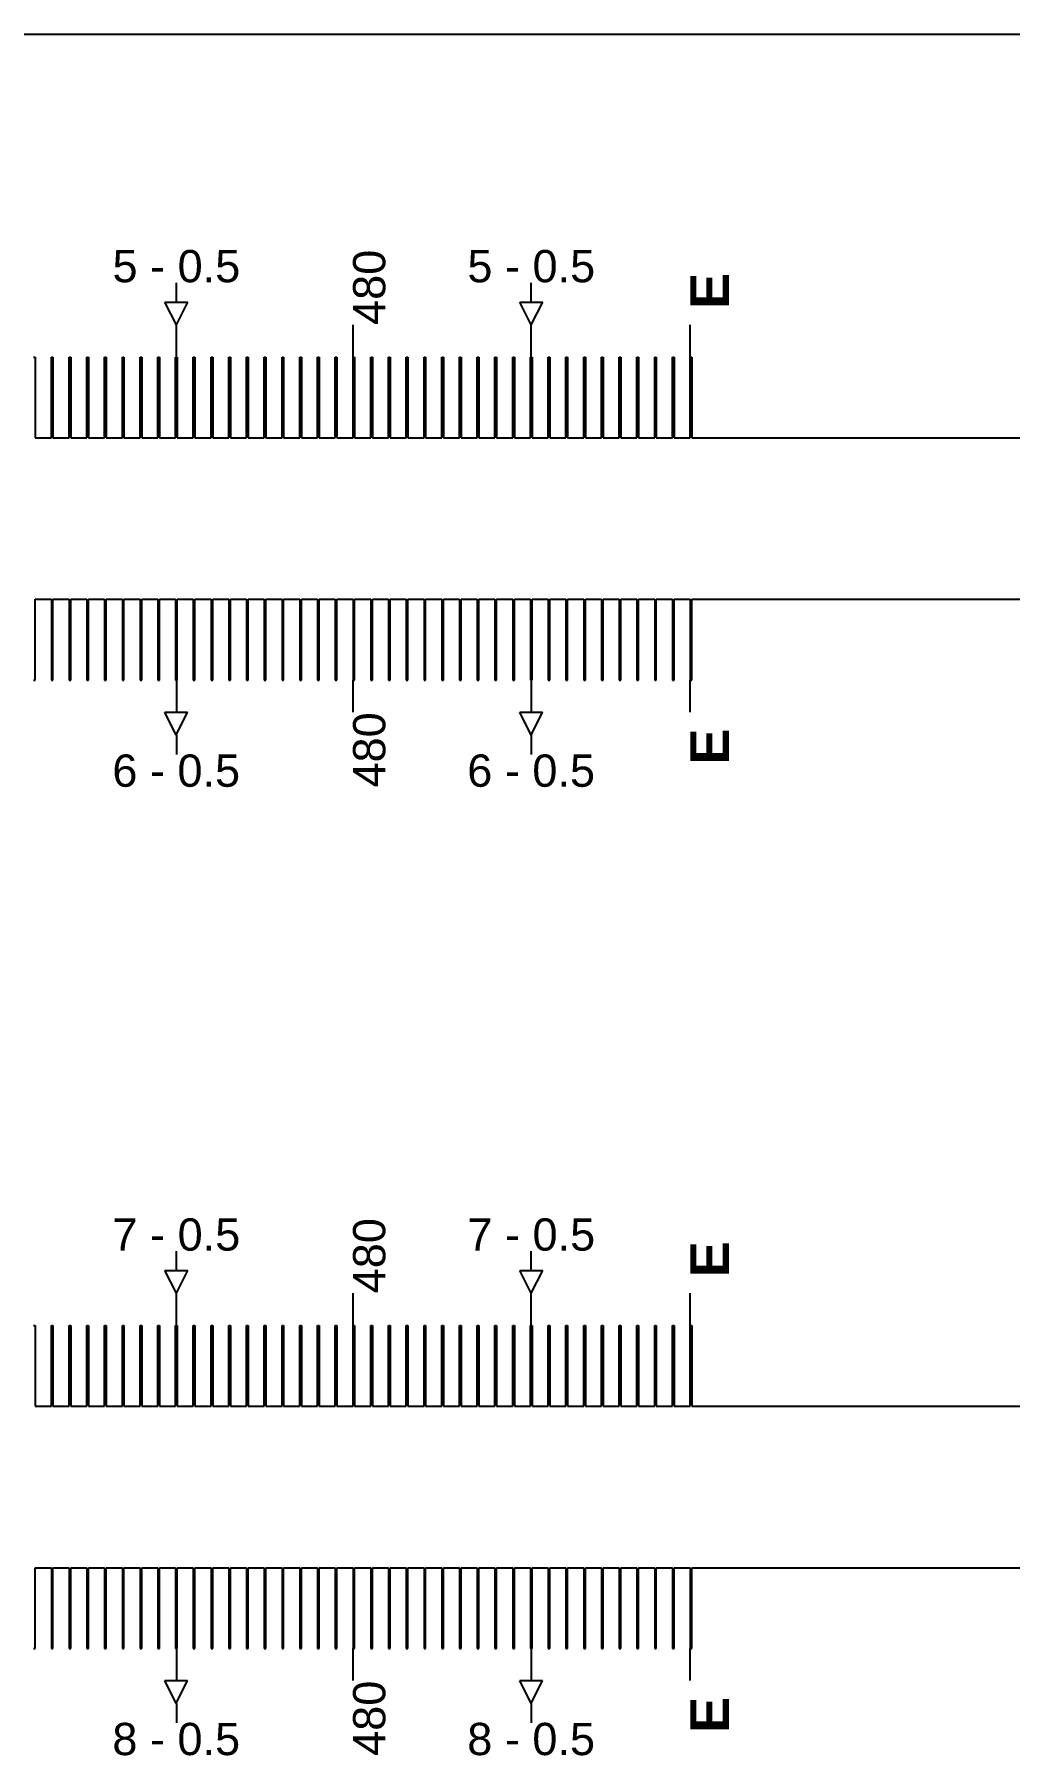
# Model space of a CAD drawing. Extents: x -119394 to 128420, y 74496 to 185496.
# Drawn here: x 43522 to 43824, y 112263 to 112796 of the extents above; entities that cross this region are included whole.
import ezdxf

# ---------------------------------------------------------------- set-up
doc = ezdxf.new("R2010")
doc.units = 13
doc.layers.add('CL - Label-1', color=120, linetype='Continuous')
doc.layers.add('CL - Label-2', color=132, linetype='Continuous')
doc.layers.add('CL - Sub-Micro', color=7, linetype='Continuous', true_color=0x47d1ff)
doc.styles.get("Standard").update_dxf_attribs({"font": 'arial.ttf'})

msp = doc.modelspace()

# ---------------------------------------------------------------- linework, layer by layer
for p, q in [((46680.29, 112795.86), (38030.29, 112795.86)), ((43565.54, 112712.94), (43565.54, 112718.94)), ((43675.54, 112712.94), (43675.54, 112718.94)), ((43565.54, 112695.86), (43565.54, 112705.86)), ((43620.29, 112695.86), (43620.29, 112705.86)), ((43675.54, 112695.86), (43675.54, 112705.86)), ((43724.79, 112695.86), (43724.79, 112705.86)), ((43565.54, 112595.86), (43565.54, 112585.86)), ((43620.29, 112585.86), (43620.29, 112595.86)), ((43675.54, 112595.86), (43675.54, 112585.86)), ((43724.79, 112585.86), (43724.79, 112595.86)), ((43565.54, 112578.79), (43565.54, 112572.79)), ((43675.54, 112578.79), (43675.54, 112572.79)), ((43565.54, 112412.94), (43565.54, 112418.94)), ((43675.54, 112412.94), (43675.54, 112418.94)), ((43565.54, 112395.86), (43565.54, 112405.86)), ((43620.29, 112395.86), (43620.29, 112405.86)), ((43675.54, 112395.86), (43675.54, 112405.86)), ((43724.79, 112395.86), (43724.79, 112405.86)), ((43565.54, 112295.86), (43565.54, 112285.86)), ((43620.29, 112285.86), (43620.29, 112295.86)), ((43675.54, 112295.86), (43675.54, 112285.86)), ((43724.79, 112285.86), (43724.79, 112295.86)), ((43565.54, 112278.79), (43565.54, 112272.79)), ((43675.54, 112278.79), (43675.54, 112272.79))]:
    msp.add_line(p, q)
at = {"layer": 'CL - Label-2'}
for p, q in [((43565.54, 112705.86), (43562, 112712.96)), ((43562, 112712.96), (43569.07, 112712.96)), ((43565.54, 112705.86), (43569.07, 112712.96)), ((43675.54, 112705.86), (43672, 112712.96)), ((43672, 112712.96), (43679.07, 112712.96)), ((43675.54, 112705.86), (43679.07, 112712.96)), ((43565.49, 112578.79), (43561.95, 112585.89)), ((43561.95, 112585.89), (43569.02, 112585.89)), ((43565.49, 112578.79), (43569.02, 112585.89)), ((43675.49, 112578.79), (43671.95, 112585.89)), ((43671.95, 112585.89), (43679.02, 112585.89)), ((43675.49, 112578.79), (43679.02, 112585.89)), ((43565.54, 112405.86), (43562, 112412.96)), ((43562, 112412.96), (43569.07, 112412.96)), ((43565.54, 112405.86), (43569.07, 112412.96)), ((43675.54, 112405.86), (43672, 112412.96)), ((43672, 112412.96), (43679.07, 112412.96)), ((43675.54, 112405.86), (43679.07, 112412.96)), ((43565.49, 112278.79), (43561.95, 112285.89)), ((43561.95, 112285.89), (43569.02, 112285.89)), ((43565.49, 112278.79), (43569.02, 112285.89)), ((43675.49, 112278.79), (43671.95, 112285.89)), ((43671.95, 112285.89), (43679.02, 112285.89)), ((43675.49, 112278.79), (43679.02, 112285.89))]:
    msp.add_line(p, q, dxfattribs=at)
at = {"layer": 'CL - Sub-Micro'}
for p, q in [((43521.29, 112695.86), (43521.79, 112695.86)), ((43521.79, 112695.86), (43521.79, 112670.86)), ((43526.79, 112670.86), (43526.79, 112695.86)), ((43526.79, 112695.86), (43527.29, 112695.86)), ((43527.29, 112695.86), (43527.29, 112670.86)), ((43532.29, 112670.86), (43532.29, 112695.86)), ((43532.29, 112695.86), (43532.79, 112695.86)), ((43532.79, 112695.86), (43532.79, 112670.86)), ((43537.79, 112670.86), (43537.79, 112695.86)), ((43537.79, 112695.86), (43538.29, 112695.86)), ((43538.29, 112695.86), (43538.29, 112670.86)), ((43543.29, 112670.86), (43543.29, 112695.86)), ((43543.29, 112695.86), (43543.79, 112695.86)), ((43543.79, 112695.86), (43543.79, 112670.86)), ((43548.79, 112670.86), (43548.79, 112695.86)), ((43548.79, 112695.86), (43549.29, 112695.86)), ((43549.29, 112695.86), (43549.29, 112670.86)), ((43554.29, 112670.86), (43554.29, 112695.86)), ((43554.29, 112695.86), (43554.79, 112695.86)), ((43554.79, 112695.86), (43554.79, 112670.86)), ((43559.79, 112670.86), (43559.79, 112695.86)), ((43559.79, 112695.86), (43560.29, 112695.86)), ((43560.29, 112695.86), (43560.29, 112670.86)), ((43565.29, 112670.86), (43565.29, 112695.86)), ((43565.29, 112695.86), (43565.79, 112695.86)), ((43565.79, 112695.86), (43565.79, 112670.86)), ((43570.79, 112670.86), (43570.79, 112695.86)), ((43570.79, 112695.86), (43571.29, 112695.86)), ((43571.29, 112695.86), (43571.29, 112670.86)), ((43576.29, 112670.86), (43576.29, 112695.86)), ((43576.29, 112695.86), (43576.79, 112695.86)), ((43576.79, 112695.86), (43576.79, 112670.86)), ((43581.79, 112670.86), (43581.79, 112695.86)), ((43581.79, 112695.86), (43582.29, 112695.86)), ((43582.29, 112695.86), (43582.29, 112670.86)), ((43587.29, 112670.86), (43587.29, 112695.86)), ((43587.29, 112695.86), (43587.79, 112695.86)), ((43587.79, 112695.86), (43587.79, 112670.86)), ((43592.79, 112670.86), (43592.79, 112695.86)), ((43592.79, 112695.86), (43593.29, 112695.86)), ((43593.29, 112695.86), (43593.29, 112670.86)), ((43598.29, 112670.86), (43598.29, 112695.86)), ((43598.29, 112695.86), (43598.79, 112695.86)), ((43598.79, 112695.86), (43598.79, 112670.86)), ((43603.79, 112670.86), (43603.79, 112695.86)), ((43603.79, 112695.86), (43604.29, 112695.86)), ((43604.29, 112695.86), (43604.29, 112670.86)), ((43609.29, 112670.86), (43609.29, 112695.86)), ((43609.29, 112695.86), (43609.79, 112695.86)), ((43609.79, 112695.86), (43609.79, 112670.86)), ((43614.79, 112670.86), (43614.79, 112695.86)), ((43614.79, 112695.86), (43615.29, 112695.86)), ((43615.29, 112695.86), (43615.29, 112670.86)), ((43620.29, 112670.86), (43620.29, 112695.86)), ((43620.29, 112695.86), (43620.79, 112695.86)), ((43620.79, 112695.86), (43620.79, 112670.86)), ((43625.79, 112670.86), (43625.79, 112695.86)), ((43625.79, 112695.86), (43626.29, 112695.86)), ((43626.29, 112695.86), (43626.29, 112670.86)), ((43631.29, 112670.86), (43631.29, 112695.86)), ((43631.29, 112695.86), (43631.79, 112695.86)), ((43631.79, 112695.86), (43631.79, 112670.86)), ((43636.79, 112670.86), (43636.79, 112695.86)), ((43636.79, 112695.86), (43637.29, 112695.86)), ((43637.29, 112695.86), (43637.29, 112670.86)), ((43642.29, 112670.86), (43642.29, 112695.86)), ((43642.29, 112695.86), (43642.79, 112695.86)), ((43642.79, 112695.86), (43642.79, 112670.86)), ((43647.79, 112670.86), (43647.79, 112695.86)), ((43647.79, 112695.86), (43648.29, 112695.86)), ((43648.29, 112695.86), (43648.29, 112670.86)), ((43653.29, 112670.86), (43653.29, 112695.86)), ((43653.29, 112695.86), (43653.79, 112695.86)), ((43653.79, 112695.86), (43653.79, 112670.86)), ((43658.79, 112670.86), (43658.79, 112695.86)), ((43658.79, 112695.86), (43659.29, 112695.86)), ((43659.29, 112695.86), (43659.29, 112670.86)), ((43664.29, 112670.86), (43664.29, 112695.86)), ((43664.29, 112695.86), (43664.79, 112695.86)), ((43664.79, 112695.86), (43664.79, 112670.86)), ((43669.79, 112670.86), (43669.79, 112695.86)), ((43669.79, 112695.86), (43670.29, 112695.86)), ((43670.29, 112695.86), (43670.29, 112670.86)), ((43675.29, 112670.86), (43675.29, 112695.86)), ((43675.29, 112695.86), (43675.79, 112695.86)), ((43675.79, 112695.86), (43675.79, 112670.86)), ((43680.79, 112670.86), (43680.79, 112695.86)), ((43680.79, 112695.86), (43681.29, 112695.86)), ((43681.29, 112695.86), (43681.29, 112670.86)), ((43686.29, 112670.86), (43686.29, 112695.86)), ((43686.29, 112695.86), (43686.79, 112695.86)), ((43686.79, 112695.86), (43686.79, 112670.86)), ((43691.79, 112670.86), (43691.79, 112695.86)), ((43691.79, 112695.86), (43692.29, 112695.86)), ((43692.29, 112695.86), (43692.29, 112670.86)), ((43697.29, 112670.86), (43697.29, 112695.86)), ((43697.29, 112695.86), (43697.79, 112695.86)), ((43697.79, 112695.86), (43697.79, 112670.86)), ((43702.79, 112670.86), (43702.79, 112695.86)), ((43702.79, 112695.86), (43703.29, 112695.86)), ((43703.29, 112695.86), (43703.29, 112670.86)), ((43708.29, 112670.86), (43708.29, 112695.86)), ((43708.29, 112695.86), (43708.79, 112695.86)), ((43708.79, 112695.86), (43708.79, 112670.86)), ((43713.79, 112670.86), (43713.79, 112695.86)), ((43713.79, 112695.86), (43714.29, 112695.86)), ((43714.29, 112695.86), (43714.29, 112670.86)), ((43719.29, 112670.86), (43719.29, 112695.86)), ((43719.29, 112695.86), (43719.79, 112695.86)), ((43719.79, 112695.86), (43719.79, 112670.86)), ((43724.79, 112670.86), (43724.79, 112695.86)), ((43724.79, 112695.86), (43725.29, 112695.86)), ((43725.29, 112695.86), (43725.29, 112670.86)), ((43521.79, 112670.86), (43526.79, 112670.86)), ((43527.29, 112670.86), (43532.29, 112670.86)), ((43532.79, 112670.86), (43537.79, 112670.86)), ((43538.29, 112670.86), (43543.29, 112670.86)), ((43543.79, 112670.86), (43548.79, 112670.86)), ((43549.29, 112670.86), (43554.29, 112670.86)), ((43554.79, 112670.86), (43559.79, 112670.86)), ((43560.29, 112670.86), (43565.29, 112670.86)), ((43565.79, 112670.86), (43570.79, 112670.86)), ((43571.29, 112670.86), (43576.29, 112670.86)), ((43576.79, 112670.86), (43581.79, 112670.86)), ((43582.29, 112670.86), (43587.29, 112670.86)), ((43587.79, 112670.86), (43592.79, 112670.86)), ((43593.29, 112670.86), (43598.29, 112670.86)), ((43598.79, 112670.86), (43603.79, 112670.86)), ((43604.29, 112670.86), (43609.29, 112670.86)), ((43609.79, 112670.86), (43614.79, 112670.86)), ((43615.29, 112670.86), (43620.29, 112670.86)), ((43620.79, 112670.86), (43625.79, 112670.86)), ((43626.29, 112670.86), (43631.29, 112670.86)), ((43631.79, 112670.86), (43636.79, 112670.86)), ((43637.29, 112670.86), (43642.29, 112670.86)), ((43642.79, 112670.86), (43647.79, 112670.86)), ((43648.29, 112670.86), (43653.29, 112670.86)), ((43653.79, 112670.86), (43658.79, 112670.86)), ((43659.29, 112670.86), (43664.29, 112670.86)), ((43664.79, 112670.86), (43669.79, 112670.86)), ((43670.29, 112670.86), (43675.29, 112670.86)), ((43675.79, 112670.86), (43680.79, 112670.86)), ((43681.29, 112670.86), (43686.29, 112670.86)), ((43686.79, 112670.86), (43691.79, 112670.86)), ((43692.29, 112670.86), (43697.29, 112670.86)), ((43697.79, 112670.86), (43702.79, 112670.86)), ((43703.29, 112670.86), (43708.29, 112670.86)), ((43708.79, 112670.86), (43713.79, 112670.86)), ((43714.29, 112670.86), (43719.29, 112670.86)), ((43719.79, 112670.86), (43724.79, 112670.86)), ((43725.29, 112670.86), (43730.29, 112670.86)), ((43730.29, 112670.86), (43830.29, 112670.86)), ((43521.79, 112595.86), (43521.79, 112620.86)), ((43521.79, 112620.86), (43526.79, 112620.86)), ((43526.79, 112620.86), (43526.79, 112595.86)), ((43527.29, 112595.86), (43527.29, 112620.86)), ((43527.29, 112620.86), (43532.29, 112620.86)), ((43532.29, 112620.86), (43532.29, 112595.86)), ((43532.79, 112595.86), (43532.79, 112620.86)), ((43532.79, 112620.86), (43537.79, 112620.86)), ((43537.79, 112620.86), (43537.79, 112595.86)), ((43538.29, 112595.86), (43538.29, 112620.86)), ((43538.29, 112620.86), (43543.29, 112620.86)), ((43543.29, 112620.86), (43543.29, 112595.86)), ((43543.79, 112595.86), (43543.79, 112620.86)), ((43543.79, 112620.86), (43548.79, 112620.86)), ((43548.79, 112620.86), (43548.79, 112595.86)), ((43549.29, 112595.86), (43549.29, 112620.86)), ((43549.29, 112620.86), (43554.29, 112620.86)), ((43554.29, 112620.86), (43554.29, 112595.86)), ((43554.79, 112595.86), (43554.79, 112620.86)), ((43554.79, 112620.86), (43559.79, 112620.86)), ((43559.79, 112620.86), (43559.79, 112595.86)), ((43560.29, 112595.86), (43560.29, 112620.86)), ((43560.29, 112620.86), (43565.29, 112620.86)), ((43565.29, 112620.86), (43565.29, 112595.86)), ((43565.79, 112595.86), (43565.79, 112620.86)), ((43565.79, 112620.86), (43570.79, 112620.86)), ((43570.79, 112620.86), (43570.79, 112595.86)), ((43571.29, 112595.86), (43571.29, 112620.86)), ((43571.29, 112620.86), (43576.29, 112620.86)), ((43576.29, 112620.86), (43576.29, 112595.86)), ((43576.79, 112595.86), (43576.79, 112620.86)), ((43576.79, 112620.86), (43581.79, 112620.86)), ((43581.79, 112620.86), (43581.79, 112595.86)), ((43582.29, 112595.86), (43582.29, 112620.86)), ((43582.29, 112620.86), (43587.29, 112620.86)), ((43587.29, 112620.86), (43587.29, 112595.86)), ((43587.79, 112595.86), (43587.79, 112620.86)), ((43587.79, 112620.86), (43592.79, 112620.86)), ((43592.79, 112620.86), (43592.79, 112595.86)), ((43593.29, 112595.86), (43593.29, 112620.86)), ((43593.29, 112620.86), (43598.29, 112620.86)), ((43598.29, 112620.86), (43598.29, 112595.86)), ((43598.79, 112595.86), (43598.79, 112620.86)), ((43598.79, 112620.86), (43603.79, 112620.86)), ((43603.79, 112620.86), (43603.79, 112595.86)), ((43604.29, 112595.86), (43604.29, 112620.86)), ((43604.29, 112620.86), (43609.29, 112620.86)), ((43609.29, 112620.86), (43609.29, 112595.86)), ((43609.79, 112595.86), (43609.79, 112620.86)), ((43609.79, 112620.86), (43614.79, 112620.86)), ((43614.79, 112620.86), (43614.79, 112595.86)), ((43615.29, 112595.86), (43615.29, 112620.86)), ((43615.29, 112620.86), (43620.29, 112620.86)), ((43620.29, 112620.86), (43620.29, 112595.86)), ((43620.79, 112595.86), (43620.79, 112620.86)), ((43620.79, 112620.86), (43625.79, 112620.86)), ((43625.79, 112620.86), (43625.79, 112595.86)), ((43626.29, 112595.86), (43626.29, 112620.86)), ((43626.29, 112620.86), (43631.29, 112620.86)), ((43631.29, 112620.86), (43631.29, 112595.86)), ((43631.79, 112595.86), (43631.79, 112620.86)), ((43631.79, 112620.86), (43636.79, 112620.86)), ((43636.79, 112620.86), (43636.79, 112595.86)), ((43637.29, 112595.86), (43637.29, 112620.86)), ((43637.29, 112620.86), (43642.29, 112620.86)), ((43642.29, 112620.86), (43642.29, 112595.86)), ((43642.79, 112595.86), (43642.79, 112620.86)), ((43642.79, 112620.86), (43647.79, 112620.86)), ((43647.79, 112620.86), (43647.79, 112595.86)), ((43648.29, 112595.86), (43648.29, 112620.86)), ((43648.29, 112620.86), (43653.29, 112620.86)), ((43653.29, 112620.86), (43653.29, 112595.86)), ((43653.79, 112595.86), (43653.79, 112620.86)), ((43653.79, 112620.86), (43658.79, 112620.86)), ((43658.79, 112620.86), (43658.79, 112595.86)), ((43659.29, 112595.86), (43659.29, 112620.86)), ((43659.29, 112620.86), (43664.29, 112620.86)), ((43664.29, 112620.86), (43664.29, 112595.86)), ((43664.79, 112595.86), (43664.79, 112620.86)), ((43664.79, 112620.86), (43669.79, 112620.86)), ((43669.79, 112620.86), (43669.79, 112595.86)), ((43670.29, 112595.86), (43670.29, 112620.86)), ((43670.29, 112620.86), (43675.29, 112620.86)), ((43675.29, 112620.86), (43675.29, 112595.86)), ((43675.79, 112595.86), (43675.79, 112620.86)), ((43675.79, 112620.86), (43680.79, 112620.86)), ((43680.79, 112620.86), (43680.79, 112595.86)), ((43681.29, 112595.86), (43681.29, 112620.86)), ((43681.29, 112620.86), (43686.29, 112620.86)), ((43686.29, 112620.86), (43686.29, 112595.86)), ((43686.79, 112595.86), (43686.79, 112620.86)), ((43686.79, 112620.86), (43691.79, 112620.86)), ((43691.79, 112620.86), (43691.79, 112595.86)), ((43692.29, 112595.86), (43692.29, 112620.86)), ((43692.29, 112620.86), (43697.29, 112620.86)), ((43697.29, 112620.86), (43697.29, 112595.86)), ((43697.79, 112595.86), (43697.79, 112620.86)), ((43697.79, 112620.86), (43702.79, 112620.86)), ((43702.79, 112620.86), (43702.79, 112595.86)), ((43703.29, 112595.86), (43703.29, 112620.86)), ((43703.29, 112620.86), (43708.29, 112620.86)), ((43708.29, 112620.86), (43708.29, 112595.86)), ((43708.79, 112595.86), (43708.79, 112620.86)), ((43708.79, 112620.86), (43713.79, 112620.86)), ((43713.79, 112620.86), (43713.79, 112595.86)), ((43714.29, 112595.86), (43714.29, 112620.86)), ((43714.29, 112620.86), (43719.29, 112620.86)), ((43719.29, 112620.86), (43719.29, 112595.86)), ((43719.79, 112595.86), (43719.79, 112620.86)), ((43719.79, 112620.86), (43724.79, 112620.86)), ((43724.79, 112620.86), (43724.79, 112595.86)), ((43725.29, 112595.86), (43725.29, 112620.86)), ((43725.29, 112620.86), (43730.29, 112620.86)), ((43730.29, 112620.86), (43830.29, 112620.86)), ((43521.29, 112595.86), (43521.79, 112595.86)), ((43526.79, 112595.86), (43527.29, 112595.86)), ((43532.29, 112595.86), (43532.79, 112595.86)), ((43537.79, 112595.86), (43538.29, 112595.86)), ((43543.29, 112595.86), (43543.79, 112595.86)), ((43548.79, 112595.86), (43549.29, 112595.86)), ((43554.29, 112595.86), (43554.79, 112595.86)), ((43559.79, 112595.86), (43560.29, 112595.86)), ((43565.29, 112595.86), (43565.79, 112595.86)), ((43570.79, 112595.86), (43571.29, 112595.86)), ((43576.29, 112595.86), (43576.79, 112595.86)), ((43581.79, 112595.86), (43582.29, 112595.86)), ((43587.29, 112595.86), (43587.79, 112595.86)), ((43592.79, 112595.86), (43593.29, 112595.86)), ((43598.29, 112595.86), (43598.79, 112595.86)), ((43603.79, 112595.86), (43604.29, 112595.86)), ((43609.29, 112595.86), (43609.79, 112595.86)), ((43614.79, 112595.86), (43615.29, 112595.86)), ((43620.29, 112595.86), (43620.79, 112595.86)), ((43625.79, 112595.86), (43626.29, 112595.86)), ((43631.29, 112595.86), (43631.79, 112595.86)), ((43636.79, 112595.86), (43637.29, 112595.86)), ((43642.29, 112595.86), (43642.79, 112595.86)), ((43647.79, 112595.86), (43648.29, 112595.86)), ((43653.29, 112595.86), (43653.79, 112595.86)), ((43658.79, 112595.86), (43659.29, 112595.86)), ((43664.29, 112595.86), (43664.79, 112595.86)), ((43669.79, 112595.86), (43670.29, 112595.86)), ((43675.29, 112595.86), (43675.79, 112595.86)), ((43680.79, 112595.86), (43681.29, 112595.86)), ((43686.29, 112595.86), (43686.79, 112595.86)), ((43691.79, 112595.86), (43692.29, 112595.86)), ((43697.29, 112595.86), (43697.79, 112595.86)), ((43702.79, 112595.86), (43703.29, 112595.86)), ((43708.29, 112595.86), (43708.79, 112595.86)), ((43713.79, 112595.86), (43714.29, 112595.86)), ((43719.29, 112595.86), (43719.79, 112595.86)), ((43724.79, 112595.86), (43725.29, 112595.86)), ((43521.29, 112395.86), (43521.79, 112395.86)), ((43521.79, 112395.86), (43521.79, 112370.86)), ((43526.79, 112370.86), (43526.79, 112395.86)), ((43526.79, 112395.86), (43527.29, 112395.86)), ((43527.29, 112395.86), (43527.29, 112370.86)), ((43532.29, 112370.86), (43532.29, 112395.86)), ((43532.29, 112395.86), (43532.79, 112395.86)), ((43532.79, 112395.86), (43532.79, 112370.86)), ((43537.79, 112370.86), (43537.79, 112395.86)), ((43537.79, 112395.86), (43538.29, 112395.86)), ((43538.29, 112395.86), (43538.29, 112370.86)), ((43543.29, 112370.86), (43543.29, 112395.86)), ((43543.29, 112395.86), (43543.79, 112395.86)), ((43543.79, 112395.86), (43543.79, 112370.86)), ((43548.79, 112370.86), (43548.79, 112395.86)), ((43548.79, 112395.86), (43549.29, 112395.86)), ((43549.29, 112395.86), (43549.29, 112370.86)), ((43554.29, 112370.86), (43554.29, 112395.86)), ((43554.29, 112395.86), (43554.79, 112395.86)), ((43554.79, 112395.86), (43554.79, 112370.86)), ((43559.79, 112370.86), (43559.79, 112395.86)), ((43559.79, 112395.86), (43560.29, 112395.86)), ((43560.29, 112395.86), (43560.29, 112370.86)), ((43565.29, 112370.86), (43565.29, 112395.86)), ((43565.29, 112395.86), (43565.79, 112395.86)), ((43565.79, 112395.86), (43565.79, 112370.86)), ((43570.79, 112370.86), (43570.79, 112395.86)), ((43570.79, 112395.86), (43571.29, 112395.86)), ((43571.29, 112395.86), (43571.29, 112370.86)), ((43576.29, 112370.86), (43576.29, 112395.86)), ((43576.29, 112395.86), (43576.79, 112395.86)), ((43576.79, 112395.86), (43576.79, 112370.86)), ((43581.79, 112370.86), (43581.79, 112395.86)), ((43581.79, 112395.86), (43582.29, 112395.86)), ((43582.29, 112395.86), (43582.29, 112370.86)), ((43587.29, 112370.86), (43587.29, 112395.86)), ((43587.29, 112395.86), (43587.79, 112395.86)), ((43587.79, 112395.86), (43587.79, 112370.86)), ((43592.79, 112370.86), (43592.79, 112395.86)), ((43592.79, 112395.86), (43593.29, 112395.86)), ((43593.29, 112395.86), (43593.29, 112370.86)), ((43598.29, 112370.86), (43598.29, 112395.86)), ((43598.29, 112395.86), (43598.79, 112395.86)), ((43598.79, 112395.86), (43598.79, 112370.86)), ((43603.79, 112370.86), (43603.79, 112395.86)), ((43603.79, 112395.86), (43604.29, 112395.86)), ((43604.29, 112395.86), (43604.29, 112370.86)), ((43609.29, 112370.86), (43609.29, 112395.86)), ((43609.29, 112395.86), (43609.79, 112395.86)), ((43609.79, 112395.86), (43609.79, 112370.86)), ((43614.79, 112370.86), (43614.79, 112395.86)), ((43614.79, 112395.86), (43615.29, 112395.86)), ((43615.29, 112395.86), (43615.29, 112370.86)), ((43620.29, 112370.86), (43620.29, 112395.86)), ((43620.29, 112395.86), (43620.79, 112395.86)), ((43620.79, 112395.86), (43620.79, 112370.86)), ((43625.79, 112370.86), (43625.79, 112395.86)), ((43625.79, 112395.86), (43626.29, 112395.86)), ((43626.29, 112395.86), (43626.29, 112370.86)), ((43631.29, 112370.86), (43631.29, 112395.86)), ((43631.29, 112395.86), (43631.79, 112395.86)), ((43631.79, 112395.86), (43631.79, 112370.86)), ((43636.79, 112370.86), (43636.79, 112395.86)), ((43636.79, 112395.86), (43637.29, 112395.86)), ((43637.29, 112395.86), (43637.29, 112370.86)), ((43642.29, 112370.86), (43642.29, 112395.86)), ((43642.29, 112395.86), (43642.79, 112395.86)), ((43642.79, 112395.86), (43642.79, 112370.86)), ((43647.79, 112370.86), (43647.79, 112395.86)), ((43647.79, 112395.86), (43648.29, 112395.86)), ((43648.29, 112395.86), (43648.29, 112370.86)), ((43653.29, 112370.86), (43653.29, 112395.86)), ((43653.29, 112395.86), (43653.79, 112395.86)), ((43653.79, 112395.86), (43653.79, 112370.86)), ((43658.79, 112370.86), (43658.79, 112395.86)), ((43658.79, 112395.86), (43659.29, 112395.86)), ((43659.29, 112395.86), (43659.29, 112370.86)), ((43664.29, 112370.86), (43664.29, 112395.86)), ((43664.29, 112395.86), (43664.79, 112395.86)), ((43664.79, 112395.86), (43664.79, 112370.86)), ((43669.79, 112370.86), (43669.79, 112395.86)), ((43669.79, 112395.86), (43670.29, 112395.86)), ((43670.29, 112395.86), (43670.29, 112370.86)), ((43675.29, 112370.86), (43675.29, 112395.86)), ((43675.29, 112395.86), (43675.79, 112395.86)), ((43675.79, 112395.86), (43675.79, 112370.86)), ((43680.79, 112370.86), (43680.79, 112395.86)), ((43680.79, 112395.86), (43681.29, 112395.86)), ((43681.29, 112395.86), (43681.29, 112370.86)), ((43686.29, 112370.86), (43686.29, 112395.86)), ((43686.29, 112395.86), (43686.79, 112395.86)), ((43686.79, 112395.86), (43686.79, 112370.86)), ((43691.79, 112370.86), (43691.79, 112395.86)), ((43691.79, 112395.86), (43692.29, 112395.86)), ((43692.29, 112395.86), (43692.29, 112370.86)), ((43697.29, 112370.86), (43697.29, 112395.86)), ((43697.29, 112395.86), (43697.79, 112395.86)), ((43697.79, 112395.86), (43697.79, 112370.86)), ((43702.79, 112370.86), (43702.79, 112395.86)), ((43702.79, 112395.86), (43703.29, 112395.86)), ((43703.29, 112395.86), (43703.29, 112370.86)), ((43708.29, 112370.86), (43708.29, 112395.86)), ((43708.29, 112395.86), (43708.79, 112395.86)), ((43708.79, 112395.86), (43708.79, 112370.86)), ((43713.79, 112370.86), (43713.79, 112395.86)), ((43713.79, 112395.86), (43714.29, 112395.86)), ((43714.29, 112395.86), (43714.29, 112370.86)), ((43719.29, 112370.86), (43719.29, 112395.86)), ((43719.29, 112395.86), (43719.79, 112395.86)), ((43719.79, 112395.86), (43719.79, 112370.86)), ((43724.79, 112370.86), (43724.79, 112395.86)), ((43724.79, 112395.86), (43725.29, 112395.86)), ((43725.29, 112395.86), (43725.29, 112370.86)), ((43521.79, 112370.86), (43526.79, 112370.86)), ((43527.29, 112370.86), (43532.29, 112370.86)), ((43532.79, 112370.86), (43537.79, 112370.86)), ((43538.29, 112370.86), (43543.29, 112370.86)), ((43543.79, 112370.86), (43548.79, 112370.86)), ((43549.29, 112370.86), (43554.29, 112370.86)), ((43554.79, 112370.86), (43559.79, 112370.86)), ((43560.29, 112370.86), (43565.29, 112370.86)), ((43565.79, 112370.86), (43570.79, 112370.86)), ((43571.29, 112370.86), (43576.29, 112370.86)), ((43576.79, 112370.86), (43581.79, 112370.86)), ((43582.29, 112370.86), (43587.29, 112370.86)), ((43587.79, 112370.86), (43592.79, 112370.86)), ((43593.29, 112370.86), (43598.29, 112370.86)), ((43598.79, 112370.86), (43603.79, 112370.86)), ((43604.29, 112370.86), (43609.29, 112370.86)), ((43609.79, 112370.86), (43614.79, 112370.86)), ((43615.29, 112370.86), (43620.29, 112370.86)), ((43620.79, 112370.86), (43625.79, 112370.86)), ((43626.29, 112370.86), (43631.29, 112370.86)), ((43631.79, 112370.86), (43636.79, 112370.86)), ((43637.29, 112370.86), (43642.29, 112370.86)), ((43642.79, 112370.86), (43647.79, 112370.86)), ((43648.29, 112370.86), (43653.29, 112370.86)), ((43653.79, 112370.86), (43658.79, 112370.86)), ((43659.29, 112370.86), (43664.29, 112370.86)), ((43664.79, 112370.86), (43669.79, 112370.86)), ((43670.29, 112370.86), (43675.29, 112370.86)), ((43675.79, 112370.86), (43680.79, 112370.86)), ((43681.29, 112370.86), (43686.29, 112370.86)), ((43686.79, 112370.86), (43691.79, 112370.86)), ((43692.29, 112370.86), (43697.29, 112370.86)), ((43697.79, 112370.86), (43702.79, 112370.86)), ((43703.29, 112370.86), (43708.29, 112370.86)), ((43708.79, 112370.86), (43713.79, 112370.86)), ((43714.29, 112370.86), (43719.29, 112370.86)), ((43719.79, 112370.86), (43724.79, 112370.86)), ((43725.29, 112370.86), (43730.29, 112370.86)), ((43730.29, 112370.86), (43830.29, 112370.86)), ((43521.79, 112295.86), (43521.79, 112320.86)), ((43521.79, 112320.86), (43526.79, 112320.86)), ((43526.79, 112320.86), (43526.79, 112295.86)), ((43527.29, 112295.86), (43527.29, 112320.86)), ((43527.29, 112320.86), (43532.29, 112320.86)), ((43532.29, 112320.86), (43532.29, 112295.86)), ((43532.79, 112295.86), (43532.79, 112320.86)), ((43532.79, 112320.86), (43537.79, 112320.86)), ((43537.79, 112320.86), (43537.79, 112295.86)), ((43538.29, 112295.86), (43538.29, 112320.86)), ((43538.29, 112320.86), (43543.29, 112320.86)), ((43543.29, 112320.86), (43543.29, 112295.86)), ((43543.79, 112295.86), (43543.79, 112320.86)), ((43543.79, 112320.86), (43548.79, 112320.86)), ((43548.79, 112320.86), (43548.79, 112295.86)), ((43549.29, 112295.86), (43549.29, 112320.86)), ((43549.29, 112320.86), (43554.29, 112320.86)), ((43554.29, 112320.86), (43554.29, 112295.86)), ((43554.79, 112295.86), (43554.79, 112320.86)), ((43554.79, 112320.86), (43559.79, 112320.86)), ((43559.79, 112320.86), (43559.79, 112295.86)), ((43560.29, 112295.86), (43560.29, 112320.86)), ((43560.29, 112320.86), (43565.29, 112320.86)), ((43565.29, 112320.86), (43565.29, 112295.86)), ((43565.79, 112295.86), (43565.79, 112320.86)), ((43565.79, 112320.86), (43570.79, 112320.86)), ((43570.79, 112320.86), (43570.79, 112295.86)), ((43571.29, 112295.86), (43571.29, 112320.86)), ((43571.29, 112320.86), (43576.29, 112320.86)), ((43576.29, 112320.86), (43576.29, 112295.86)), ((43576.79, 112295.86), (43576.79, 112320.86)), ((43576.79, 112320.86), (43581.79, 112320.86)), ((43581.79, 112320.86), (43581.79, 112295.86)), ((43582.29, 112295.86), (43582.29, 112320.86)), ((43582.29, 112320.86), (43587.29, 112320.86)), ((43587.29, 112320.86), (43587.29, 112295.86)), ((43587.79, 112295.86), (43587.79, 112320.86)), ((43587.79, 112320.86), (43592.79, 112320.86)), ((43592.79, 112320.86), (43592.79, 112295.86)), ((43593.29, 112295.86), (43593.29, 112320.86)), ((43593.29, 112320.86), (43598.29, 112320.86)), ((43598.29, 112320.86), (43598.29, 112295.86)), ((43598.79, 112295.86), (43598.79, 112320.86)), ((43598.79, 112320.86), (43603.79, 112320.86)), ((43603.79, 112320.86), (43603.79, 112295.86)), ((43604.29, 112295.86), (43604.29, 112320.86)), ((43604.29, 112320.86), (43609.29, 112320.86)), ((43609.29, 112320.86), (43609.29, 112295.86)), ((43609.79, 112295.86), (43609.79, 112320.86)), ((43609.79, 112320.86), (43614.79, 112320.86)), ((43614.79, 112320.86), (43614.79, 112295.86)), ((43615.29, 112295.86), (43615.29, 112320.86)), ((43615.29, 112320.86), (43620.29, 112320.86)), ((43620.29, 112320.86), (43620.29, 112295.86)), ((43620.79, 112295.86), (43620.79, 112320.86)), ((43620.79, 112320.86), (43625.79, 112320.86)), ((43625.79, 112320.86), (43625.79, 112295.86)), ((43626.29, 112295.86), (43626.29, 112320.86)), ((43626.29, 112320.86), (43631.29, 112320.86)), ((43631.29, 112320.86), (43631.29, 112295.86)), ((43631.79, 112295.86), (43631.79, 112320.86)), ((43631.79, 112320.86), (43636.79, 112320.86)), ((43636.79, 112320.86), (43636.79, 112295.86)), ((43637.29, 112295.86), (43637.29, 112320.86)), ((43637.29, 112320.86), (43642.29, 112320.86)), ((43642.29, 112320.86), (43642.29, 112295.86)), ((43642.79, 112295.86), (43642.79, 112320.86)), ((43642.79, 112320.86), (43647.79, 112320.86)), ((43647.79, 112320.86), (43647.79, 112295.86)), ((43648.29, 112295.86), (43648.29, 112320.86)), ((43648.29, 112320.86), (43653.29, 112320.86)), ((43653.29, 112320.86), (43653.29, 112295.86)), ((43653.79, 112295.86), (43653.79, 112320.86)), ((43653.79, 112320.86), (43658.79, 112320.86)), ((43658.79, 112320.86), (43658.79, 112295.86)), ((43659.29, 112295.86), (43659.29, 112320.86)), ((43659.29, 112320.86), (43664.29, 112320.86)), ((43664.29, 112320.86), (43664.29, 112295.86)), ((43664.79, 112295.86), (43664.79, 112320.86)), ((43664.79, 112320.86), (43669.79, 112320.86)), ((43669.79, 112320.86), (43669.79, 112295.86)), ((43670.29, 112295.86), (43670.29, 112320.86)), ((43670.29, 112320.86), (43675.29, 112320.86)), ((43675.29, 112320.86), (43675.29, 112295.86)), ((43675.79, 112295.86), (43675.79, 112320.86)), ((43675.79, 112320.86), (43680.79, 112320.86)), ((43680.79, 112320.86), (43680.79, 112295.86)), ((43681.29, 112295.86), (43681.29, 112320.86)), ((43681.29, 112320.86), (43686.29, 112320.86)), ((43686.29, 112320.86), (43686.29, 112295.86)), ((43686.79, 112295.86), (43686.79, 112320.86)), ((43686.79, 112320.86), (43691.79, 112320.86)), ((43691.79, 112320.86), (43691.79, 112295.86)), ((43692.29, 112295.86), (43692.29, 112320.86)), ((43692.29, 112320.86), (43697.29, 112320.86)), ((43697.29, 112320.86), (43697.29, 112295.86)), ((43697.79, 112295.86), (43697.79, 112320.86)), ((43697.79, 112320.86), (43702.79, 112320.86)), ((43702.79, 112320.86), (43702.79, 112295.86)), ((43703.29, 112295.86), (43703.29, 112320.86)), ((43703.29, 112320.86), (43708.29, 112320.86)), ((43708.29, 112320.86), (43708.29, 112295.86)), ((43708.79, 112295.86), (43708.79, 112320.86)), ((43708.79, 112320.86), (43713.79, 112320.86)), ((43713.79, 112320.86), (43713.79, 112295.86)), ((43714.29, 112295.86), (43714.29, 112320.86)), ((43714.29, 112320.86), (43719.29, 112320.86)), ((43719.29, 112320.86), (43719.29, 112295.86)), ((43719.79, 112295.86), (43719.79, 112320.86)), ((43719.79, 112320.86), (43724.79, 112320.86)), ((43724.79, 112320.86), (43724.79, 112295.86)), ((43725.29, 112295.86), (43725.29, 112320.86)), ((43725.29, 112320.86), (43730.29, 112320.86)), ((43730.29, 112320.86), (43830.29, 112320.86)), ((43521.29, 112295.86), (43521.79, 112295.86)), ((43526.79, 112295.86), (43527.29, 112295.86)), ((43532.29, 112295.86), (43532.79, 112295.86)), ((43537.79, 112295.86), (43538.29, 112295.86)), ((43543.29, 112295.86), (43543.79, 112295.86)), ((43548.79, 112295.86), (43549.29, 112295.86)), ((43554.29, 112295.86), (43554.79, 112295.86)), ((43559.79, 112295.86), (43560.29, 112295.86)), ((43565.29, 112295.86), (43565.79, 112295.86)), ((43570.79, 112295.86), (43571.29, 112295.86)), ((43576.29, 112295.86), (43576.79, 112295.86)), ((43581.79, 112295.86), (43582.29, 112295.86)), ((43587.29, 112295.86), (43587.79, 112295.86)), ((43592.79, 112295.86), (43593.29, 112295.86)), ((43598.29, 112295.86), (43598.79, 112295.86)), ((43603.79, 112295.86), (43604.29, 112295.86)), ((43609.29, 112295.86), (43609.79, 112295.86)), ((43614.79, 112295.86), (43615.29, 112295.86)), ((43620.29, 112295.86), (43620.79, 112295.86)), ((43625.79, 112295.86), (43626.29, 112295.86)), ((43631.29, 112295.86), (43631.79, 112295.86)), ((43636.79, 112295.86), (43637.29, 112295.86)), ((43642.29, 112295.86), (43642.79, 112295.86)), ((43647.79, 112295.86), (43648.29, 112295.86)), ((43653.29, 112295.86), (43653.79, 112295.86)), ((43658.79, 112295.86), (43659.29, 112295.86)), ((43664.29, 112295.86), (43664.79, 112295.86)), ((43669.79, 112295.86), (43670.29, 112295.86)), ((43675.29, 112295.86), (43675.79, 112295.86)), ((43680.79, 112295.86), (43681.29, 112295.86)), ((43686.29, 112295.86), (43686.79, 112295.86)), ((43691.79, 112295.86), (43692.29, 112295.86)), ((43697.29, 112295.86), (43697.79, 112295.86)), ((43702.79, 112295.86), (43703.29, 112295.86)), ((43708.29, 112295.86), (43708.79, 112295.86)), ((43713.79, 112295.86), (43714.29, 112295.86)), ((43719.29, 112295.86), (43719.79, 112295.86)), ((43724.79, 112295.86), (43725.29, 112295.86))]:
    msp.add_line(p, q, dxfattribs=at)

# ---------------------------------------------------------------- texts
at = {"layer": 'CL - Label-1', "rotation": 90}
for s, width, heights, insert, char_height, attachment_point in [('480', 21.565, [8.55], (43620.29, 112705.86), 10, 1), ('{\\fArial|b1|i0|c0|p34;E}', 33.3178, [8.18], (43724.79, 112710.86), 12, 1), ('480', 21.565, [8.55], (43620.29, 112585.86), 10, 3), ('{\\fArial|b1|i0|c0|p34;E}', 33.3178, [8.18], (43724.79, 112580.86), 12, 3), ('480', 21.565, [8.55], (43620.29, 112405.86), 10, 1), ('{\\fArial|b1|i0|c0|p34;E}', 33.3178, [8.18], (43724.79, 112410.86), 12, 1), ('480', 21.565, [8.55], (43620.29, 112285.86), 10, 3), ('{\\fArial|b1|i0|c0|p34;E}', 33.3178, [8.18], (43724.79, 112280.86), 12, 3)]:
    msp.add_mtext_dynamic_manual_height_columns(s, width=width, gutter_width=12.5, heights=heights, dxfattribs=dict(at, insert=insert, char_height=char_height, attachment_point=attachment_point))
at = {"layer": 'CL - Label-2', "char_height": 10}
for s, insert, attachment_point in [('5 - 0.5', (43565.54, 112718.94), 8), ('5 - 0.5', (43675.54, 112718.94), 8), ('6 - 0.5', (43565.49, 112572.79), 2), ('6 - 0.5', (43675.49, 112572.79), 2), ('7 - 0.5', (43565.54, 112418.94), 8), ('7 - 0.5', (43675.54, 112418.94), 8), ('8 - 0.5', (43565.49, 112272.79), 2), ('8 - 0.5', (43675.49, 112272.79), 2)]:
    msp.add_mtext_dynamic_manual_height_columns(s, width=52.3045, gutter_width=12.5, heights=[18.11], dxfattribs=dict(at, insert=insert, attachment_point=attachment_point))

doc.saveas('drawing.dxf')
